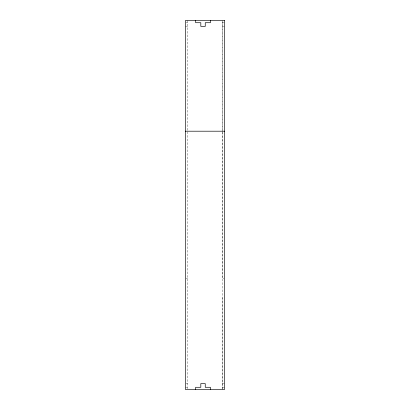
<?xml version="1.0" encoding="UTF-8"?>
<svg xmlns="http://www.w3.org/2000/svg" width="410" height="410" viewBox="0 0 410 410"><rect width="100%" height="100%" fill="white"/><g stroke="black" fill="none" stroke-linecap="round" stroke-linejoin="round"><path stroke-width="0.31" stroke-dasharray="2.05 1.54" d="M222.343 389.5L222.343 297.25M222.343 132.389L222.343 278.8L224.003 278.8M222.343 131.748L222.343 21.679M185.996 22.714L187.657 22.714M222.343 22.714L224.557 22.714M185.443 26.404L187.657 26.404M222.343 26.404L224.557 26.404M185.996 278.8L187.657 278.8M185.996 383.596L187.657 383.596M222.343 383.596L224.557 383.596M185.443 387.286L187.657 387.286M222.343 387.286L224.557 387.286M222.343 20.5L222.343 388.946M187.657 20.5L187.657 388.946"/><path stroke-width="0.61" d="M185.443 131.2L224.557 131.2M210.412 20.5L210.412 22.714L205.246 22.714L205.246 26.404L200.818 26.404L200.818 22.714L195.652 22.714L195.652 20.5M210.412 389.5L210.412 387.286L205.246 387.286L205.246 383.596L200.818 383.596L200.818 387.286L195.652 387.286L195.652 389.5M224.557 20.5L185.443 20.5L185.443 389.5L224.557 389.5L224.557 20.5"/></g></svg>
